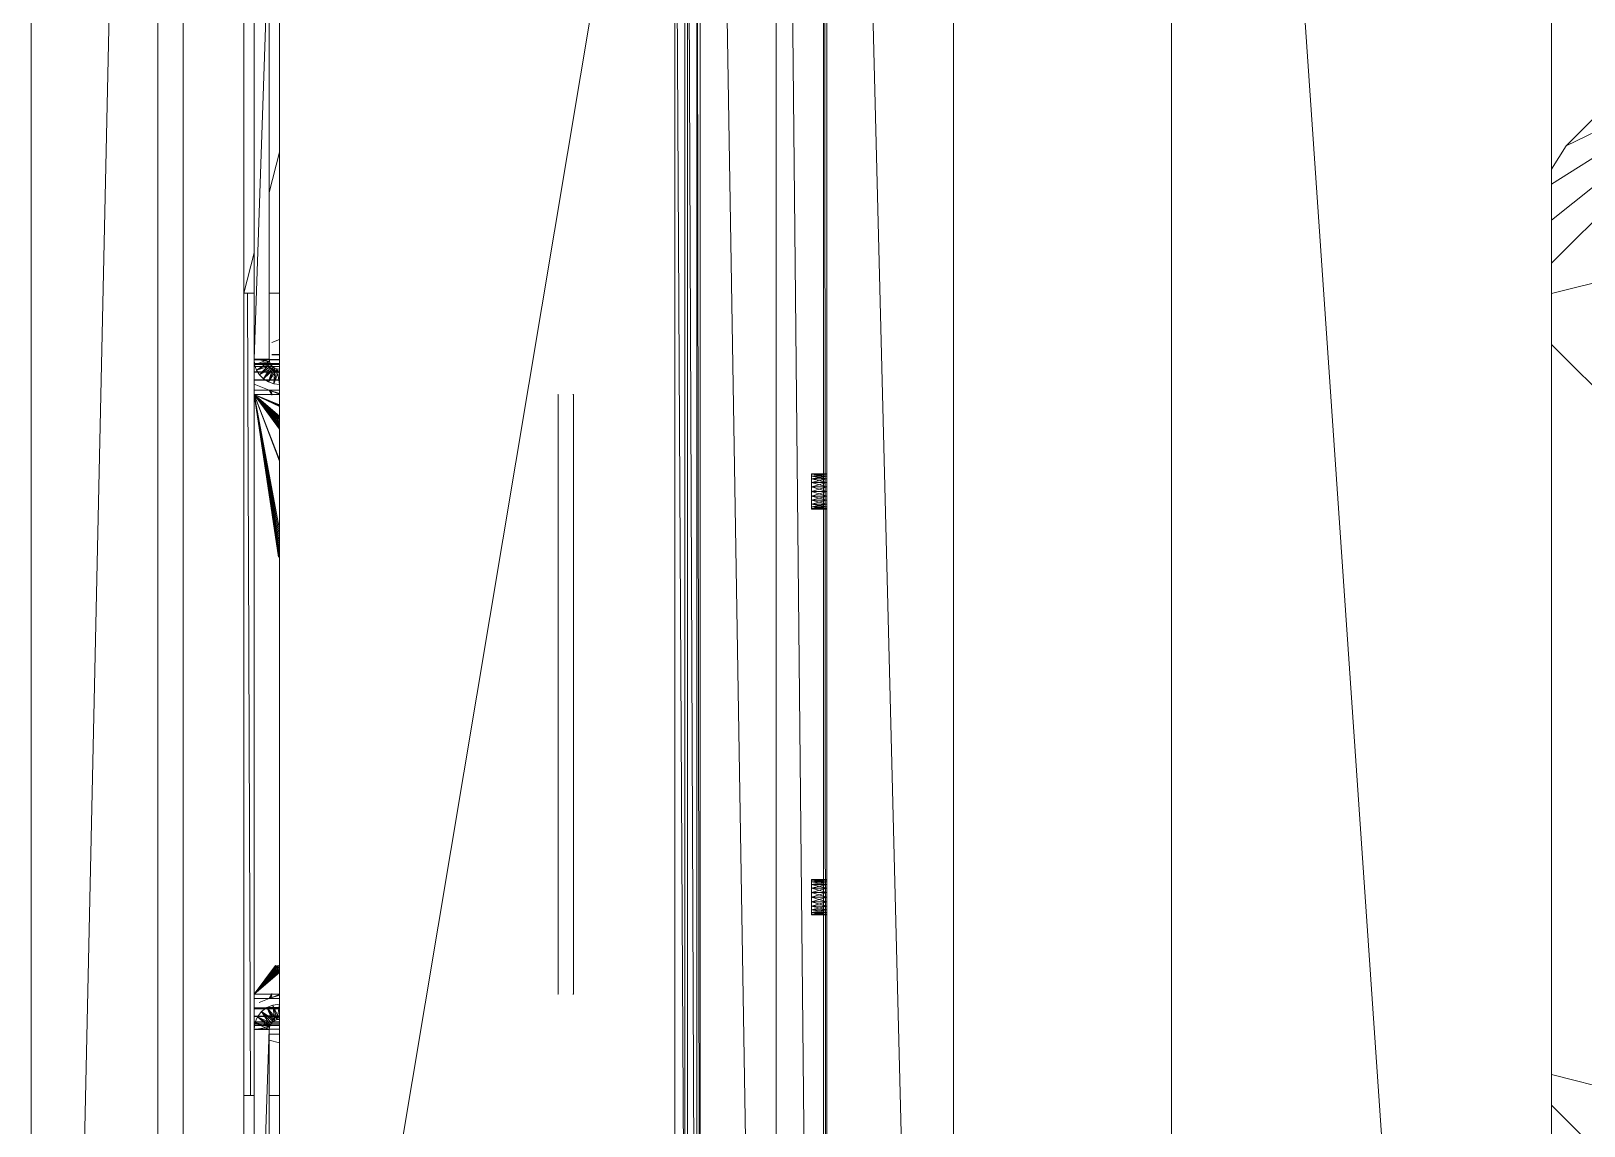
# Model space of a CAD drawing. Header units: millimetres. Extents: x 90978 to 295199, y -4084 to 97293.
# Drawn here: x 183926.4 to 184232.8, y 18427.9 to 18643.8 of the extents above; entities that cross this region are included whole.
import ezdxf

# ---------------------------------------------------------------- set-up
doc = ezdxf.new("R2010")
doc.units = ezdxf.units.MM
doc.header["$MEASUREMENT"] = 0
doc.layers.get('0').update_dxf_attribs({"linetype": 'CONTINUOUS'})
doc.layers.add('G-IMPT', color=8, linetype='CONTINUOUS', lineweight=9)

# ---------------------------------------------------------------- blocks, each defined once
blk = doc.blocks.new('Synergy Type 3 - Desk Type 3_dwg_Family - 607669-310583-_3D_-768213-Level 0')
at = {"layer": 'G-IMPT'}
for p, q in [((-169.96, -402.39), (-328.16, -403.02)), ((-169.96, -403.71), (-328.16, -403.71)), ((-308.16, -401.71), (-315.16, -401.71)), ((-182.96, -401.71), (-189.96, -401.71))]:
    blk.add_line(p, q, dxfattribs=at)
blk = doc.blocks.new('Synergy Type 3 - Desk Type 3_dwg_Family - 609077-310585-_3D_-768214-Level 0')
at = {"layer": 'G-IMPT'}
blk.add_line((-495.06, -415.71), (-3.06, -415.71), dxfattribs=at)
blk = doc.blocks.new('Synergy Type 3 - Desk Type 3_dwg_Family - 612933-310587-_3D_-768215-Level 0')
at = {"layer": 'G-IMPT'}
for p, q in [((-319.04, -396.71), (-318.41, -398.19)), ((-316.06, -398.19), (-316.06, -396.71)), ((-315.97, -398.19), (-315.94, -396.71)), ((-315.06, -401.71), (-315.06, -396.71)), ((-314.97, -396.71), (-315.03, -401.71)), ((-314.29, -396.71), (-314.32, -401.71)), ((-314.32, -401.71), (-314.32, -396.71)), ((-314.06, -396.71), (-314.06, -401.71)), ((-313.69, -401.71), (-313.72, -396.71)), ((-313.68, -396.71), (-313.68, -401.71)), ((-312.63, -401.71), (-312.71, -396.71)), ((-312.59, -396.71), (-312.59, -401.71)), ((-311.02, -401.71), (-311.15, -396.71)), ((-311.06, -396.71), (-311.06, -401.71)), ((-310.97, -396.71), (-310.97, -401.71)), ((-309.06, -398.71), (-309.12, -396.71)), ((-309.06, -398.71), (-309.06, -396.71)), ((-309.06, -398.71), (-308.26, -396.71)), ((-309.06, -398.71), (-308.34, -396.71)), ((-309.06, -398.71), (-308.21, -398.19)), ((-309.06, -398.71), (-308.07, -398.19)), ((-309.06, -398.71), (-308.37, -398.19)), ((-309.06, -398.71), (-308.48, -398.19)), ((-189.06, -398.71), (-190.04, -398.19)), ((-189.06, -398.71), (-189.9, -398.19)), ((-189.06, -398.71), (-189.86, -396.71)), ((-189.06, -398.71), (-189.77, -396.71)), ((-189.06, -398.71), (-189.74, -398.19)), ((-189.06, -398.71), (-189.72, -396.71)), ((-189.06, -398.71), (-189.63, -398.19)), ((-189.06, -398.71), (-189.58, -398.19)), ((-189.06, -398.71), (-189.06, -396.71)), ((-187.38, -396.71), (-187.21, -401.71)), ((-187.14, -396.71), (-187.14, -401.71)), ((-187.06, -401.71), (-187.06, -396.71)), ((-185.57, -401.71), (-185.7, -396.71)), ((-185.52, -396.71), (-185.52, -401.71)), ((-184.47, -401.71), (-184.56, -396.71)), ((-184.44, -396.71), (-184.44, -401.71)), ((-184.07, -401.71), (-184.1, -396.71)), ((-184.06, -396.71), (-184.06, -401.71)), ((-184.03, -396.71), (-184.05, -401.71)), ((-183.79, -401.71), (-183.79, -396.71)), ((-183.71, -396.71), (-183.76, -401.71)), ((-183.06, -401.71), (-183.06, -396.71)), ((-182.94, -396.71), (-183.02, -401.71)), ((-182.06, -396.71), (-182.06, -398.74)), ((-180.36, -396.71), (-180.85, -398.71)), ((-309.06, -398.71), (-310.2, -401.71)), ((-309.06, -398.71), (-309.06, -401.71)), ((-309.06, -400.71), (-309.06, -400.56)), ((-193.88, -398.79), (-192.45, -398.77)), ((-189.06, -398.71), (-189.06, -401.71)), ((-189.06, -398.71), (-188.28, -400.73)), ((-189.06, -400.71), (-189.06, -400.56))]:
    blk.add_line(p, q, dxfattribs=at)
blk = doc.blocks.new('Synergy Type 3 - Desk Type 3_dwg_Family - 633481-310595-_3D_-768219-Level 0')
at = {"layer": 'G-IMPT'}
for p, q in [((-189.96, -338.71), (-308.16, -338.71)), ((-308.16, -338.71), (-308.16, -338.84)), ((-189.96, -338.71), (-189.96, -338.84)), ((-189.96, -341.71), (-308.16, -341.71)), ((-308.16, -341.71), (-308.16, -341.76)), ((-189.96, -341.71), (-189.96, -341.76)), ((-313.91, -398.28), (-314.29, -398.51)), ((-314.29, -398.51), (-313.91, -398.28)), ((-313.91, -398.28), (-314.29, -398.51)), ((-313.59, -397.96), (-313.91, -398.28)), ((-313.91, -398.28), (-313.59, -397.96)), ((-313.59, -397.96), (-313.91, -398.28)), ((-311.25, -399.83), (-313.91, -398.28)), ((-313.91, -398.28), (-312.04, -400.62)), ((-313.91, -398.28), (-312.04, -400.62)), ((-313.91, -398.28), (-312.99, -401.22)), ((-313.35, -397.58), (-313.59, -397.96)), ((-313.59, -397.96), (-313.35, -397.58)), ((-313.35, -397.58), (-313.59, -397.96)), ((-310.65, -398.88), (-313.59, -397.96)), ((-313.59, -397.96), (-311.25, -399.83)), ((-313.59, -397.96), (-311.25, -399.83)), ((-313.59, -397.96), (-312.04, -400.62)), ((-313.21, -397.16), (-313.35, -397.58)), ((-313.35, -397.58), (-313.21, -397.16)), ((-313.21, -397.16), (-313.35, -397.58)), ((-310.28, -397.82), (-313.35, -397.58)), ((-313.35, -397.58), (-310.65, -398.88)), ((-313.35, -397.58), (-310.65, -398.88)), ((-313.35, -397.58), (-311.25, -399.83)), ((-313.16, -396.71), (-313.21, -397.16)), ((-313.21, -397.16), (-313.16, -396.71)), ((-313.16, -396.71), (-313.21, -397.16)), ((-310.16, -396.71), (-313.21, -397.16)), ((-313.21, -397.16), (-310.28, -397.82)), ((-313.21, -397.16), (-310.28, -397.82)), ((-313.21, -397.16), (-310.65, -398.88)), ((-313.16, -396.71), (-310.28, -397.82)), ((-310.28, -397.82), (-310.65, -398.88)), ((-310.28, -397.82), (-310.65, -398.88)), ((-310.28, -397.82), (-310.65, -398.88)), ((-310.16, -396.71), (-310.28, -397.82)), ((-310.16, -396.71), (-310.28, -397.82)), ((-310.16, -396.71), (-310.28, -397.82)), ((-308.16, -401.71), (-308.16, -396.71)), ((-303.92, -396.71), (-308.16, -401.71)), ((-303.75, -396.71), (-308.16, -401.71)), ((-303.51, -396.71), (-308.16, -401.71)), ((-303.18, -396.71), (-308.16, -401.71)), ((-302.81, -396.71), (-308.16, -401.71)), ((-302.4, -396.71), (-308.16, -401.71)), ((-302.01, -396.71), (-308.16, -401.71)), ((-301.68, -396.71), (-308.16, -401.71)), ((-281.53, -396.71), (-308.16, -401.71)), ((-280.19, -396.71), (-308.16, -401.71)), ((-278.76, -396.71), (-308.16, -401.71)), ((-277.33, -396.71), (-308.16, -401.71)), ((-295.32, -396.71), (-308.16, -401.71)), ((-295.05, -396.71), (-308.16, -401.71)), ((-306.12, -396.71), (-308.16, -401.71)), ((-306.03, -396.71), (-308.16, -401.71)), ((-305.93, -396.71), (-308.16, -401.71)), ((-305.81, -396.71), (-308.16, -401.71)), ((-308.16, -401.71), (-301.45, -396.71)), ((-308.16, -401.71), (-301.33, -396.71)), ((-276.11, -396.72), (-308.16, -401.71)), ((-276.11, -396.86), (-308.16, -401.71)), ((-189.96, -401.71), (-195.6, -396.8)), ((-189.96, -401.71), (-195.6, -397.11)), ((-195.6, -397.35), (-189.96, -401.71)), ((-195.6, -397.5), (-189.96, -401.71)), ((-189.96, -401.71), (-195.31, -396.71)), ((-189.96, -401.71), (-194.93, -396.71)), ((-189.96, -401.71), (-194.61, -396.71)), ((-189.96, -401.71), (-194.36, -396.71)), ((-189.96, -401.71), (-194.19, -396.71)), ((-189.96, -401.71), (-189.96, -396.71)), ((-187.79, -398.01), (-187.96, -396.71)), ((-187.79, -398.01), (-187.96, -396.71)), ((-187.79, -398.01), (-187.96, -396.71)), ((-184.91, -397.16), (-187.96, -396.71)), ((-187.79, -398.01), (-184.96, -396.71)), ((-184.91, -397.16), (-187.79, -398.01)), ((-184.91, -397.16), (-187.79, -398.01)), ((-184.76, -397.58), (-187.79, -398.01)), ((-187.29, -399.21), (-187.79, -398.01)), ((-187.29, -399.21), (-187.79, -398.01)), ((-187.29, -399.21), (-187.79, -398.01)), ((-187.29, -399.21), (-184.91, -397.16)), ((-184.76, -397.58), (-187.29, -399.21)), ((-184.76, -397.58), (-187.29, -399.21)), ((-184.52, -397.96), (-187.29, -399.21)), ((-186.49, -400.25), (-184.76, -397.58)), ((-186.49, -400.25), (-184.52, -397.96)), ((-184.52, -397.96), (-186.49, -400.25)), ((-186.49, -400.25), (-184.2, -398.28)), ((-184.2, -398.28), (-186.49, -400.25)), ((-184.2, -398.28), (-185.46, -401.04)), ((-184.91, -397.16), (-184.96, -396.71)), ((-184.96, -396.71), (-184.91, -397.16)), ((-184.91, -397.16), (-184.96, -396.71)), ((-184.76, -397.58), (-184.91, -397.16)), ((-184.91, -397.16), (-184.76, -397.58)), ((-184.76, -397.58), (-184.91, -397.16)), ((-184.52, -397.96), (-184.76, -397.58)), ((-184.76, -397.58), (-184.52, -397.96)), ((-184.52, -397.96), (-184.76, -397.58)), ((-184.52, -397.96), (-184.2, -398.28)), ((-184.52, -397.96), (-184.2, -398.28)), ((-184.2, -398.28), (-184.52, -397.96)), ((-184.2, -398.28), (-183.82, -398.51)), ((-184.2, -398.28), (-183.82, -398.51)), ((-183.82, -398.51), (-184.2, -398.28)), ((-402.06, -398.71), (-315.16, -398.71)), ((-402.06, -398.71), (-315.16, -401.71)), ((-314.71, -398.66), (-315.16, -398.71)), ((-315.16, -398.71), (-314.71, -398.66)), ((-314.71, -398.66), (-315.16, -398.71)), ((-314.71, -398.66), (-315.16, -401.71)), ((-314.04, -401.59), (-315.16, -398.71)), ((-315.16, -398.71), (-315.16, -401.71)), ((-314.29, -398.51), (-314.71, -398.66)), ((-314.71, -398.66), (-314.29, -398.51)), ((-314.29, -398.51), (-314.71, -398.66)), ((-312.99, -401.22), (-314.71, -398.66)), ((-314.71, -398.66), (-314.04, -401.59)), ((-314.71, -398.66), (-314.04, -401.59)), ((-312.04, -400.62), (-314.29, -398.51)), ((-314.29, -398.51), (-312.99, -401.22)), ((-314.29, -398.51), (-312.99, -401.22)), ((-314.29, -398.51), (-314.04, -401.59)), ((-312.99, -401.22), (-314.04, -401.59)), ((-312.99, -401.22), (-314.04, -401.59)), ((-312.99, -401.22), (-314.04, -401.59)), ((-312.04, -400.62), (-312.99, -401.22)), ((-312.04, -400.62), (-312.99, -401.22)), ((-312.04, -400.62), (-312.99, -401.22)), ((-311.25, -399.83), (-312.04, -400.62)), ((-311.25, -399.83), (-312.04, -400.62)), ((-311.25, -399.83), (-312.04, -400.62)), ((-310.65, -398.88), (-311.25, -399.83)), ((-310.65, -398.88), (-311.25, -399.83)), ((-310.65, -398.88), (-311.25, -399.83)), ((-186.49, -400.25), (-187.29, -399.21)), ((-186.49, -400.25), (-187.29, -399.21)), ((-186.49, -400.25), (-187.29, -399.21)), ((-183.82, -398.51), (-186.49, -400.25)), ((-186.49, -400.25), (-185.46, -401.04)), ((-185.46, -401.04), (-186.49, -400.25)), ((-185.46, -401.04), (-186.49, -400.25)), ((-185.46, -401.04), (-183.82, -398.51)), ((-183.82, -398.51), (-185.46, -401.04)), ((-183.4, -398.66), (-185.46, -401.04)), ((-185.46, -401.04), (-184.25, -401.54)), ((-184.25, -401.54), (-185.46, -401.04)), ((-184.25, -401.54), (-185.46, -401.04)), ((-183.82, -398.51), (-184.25, -401.54)), ((-184.25, -401.54), (-183.4, -398.66)), ((-183.4, -398.66), (-184.25, -401.54)), ((-182.96, -398.71), (-184.25, -401.54)), ((-183.82, -398.51), (-183.4, -398.66)), ((-183.82, -398.51), (-183.4, -398.66)), ((-183.4, -398.66), (-183.82, -398.51)), ((-183.4, -398.66), (-182.96, -398.71)), ((-183.4, -398.66), (-182.96, -398.71)), ((-183.4, -398.66), (-182.96, -401.71)), ((-182.96, -398.71), (-183.4, -398.66)), ((-182.96, -398.71), (-96.06, -398.71)), ((-182.96, -398.71), (-96.06, -401.71)), ((-182.96, -398.71), (-182.96, -401.71)), ((-315.16, -401.71), (-402.06, -401.71)), ((-314.04, -401.59), (-315.16, -401.71)), ((-314.04, -401.59), (-315.16, -401.71)), ((-314.04, -401.59), (-315.16, -401.71)), ((-308.16, -401.71), (-189.96, -401.71)), ((-184.25, -401.54), (-182.96, -401.71)), ((-182.96, -401.71), (-184.25, -401.54)), ((-182.96, -401.71), (-184.25, -401.54)), ((-96.06, -401.71), (-182.96, -401.71))]:
    blk.add_line(p, q, dxfattribs=at)
blk = doc.blocks.new('Synergy Type 3 - Desk Type 3_dwg_Family - 641585-310597-_3D_-768220-Level 0')
at = {"layer": 'G-IMPT'}
for p, q in [((240.94, -263.71), (-739.06, -263.71)), ((240.94, -263.71), (-739.06, -288.71)), ((-739.06, -288.71), (240.94, -288.71)), ((-289.06, -288.71), (-724.06, -288.71)), ((-210.81, -288.71), (-724.06, -288.71)), ((-724.06, -289.34), (225.94, -288.71)), ((225.94, -289.34), (-724.06, -289.34)), ((225.94, -289.34), (-709.06, -298.71)), ((-292.44, -288.71), (-292.56, -288.71)), ((-292.56, -291.71), (-292.56, -288.71)), ((-292.56, -288.71), (-292.44, -288.71)), ((-292.44, -291.71), (-292.56, -288.71)), ((-292.44, -288.71), (-292.56, -291.71)), ((-292.44, -291.71), (-292.44, -288.71)), ((-292.44, -291.71), (-292.09, -288.71)), ((-292.44, -291.71), (-292.44, -288.71)), ((-292.09, -291.71), (-292.44, -288.71)), ((-292.09, -291.71), (-291.53, -288.71)), ((-292.09, -291.71), (-292.09, -288.71)), ((-292.09, -291.71), (-292.09, -288.71)), ((-291.53, -291.71), (-292.09, -288.71)), ((-291.53, -291.71), (-290.81, -288.71)), ((-291.53, -291.71), (-291.53, -288.71)), ((-291.53, -291.71), (-291.53, -288.71)), ((-290.81, -291.71), (-291.53, -288.71)), ((-290.81, -291.71), (-289.96, -288.71)), ((-290.81, -291.71), (-290.81, -288.71)), ((-290.81, -291.71), (-290.81, -288.71)), ((-289.96, -291.71), (-290.81, -288.71)), ((-289.96, -291.71), (-289.06, -288.71)), ((-289.96, -291.71), (-289.96, -288.71)), ((-289.96, -291.71), (-289.96, -288.71)), ((-289.06, -291.71), (-289.96, -288.71)), ((-288.15, -291.71), (-289.06, -288.71)), ((-289.06, -291.71), (-288.15, -288.71)), ((-289.06, -291.71), (-289.06, -288.71)), ((-289.06, -291.71), (-289.06, -288.71)), ((-288.15, -291.71), (-287.31, -288.71)), ((-288.15, -291.71), (-288.15, -288.71)), ((-287.31, -291.71), (-288.15, -288.71)), ((-288.15, -291.71), (-288.15, -288.71)), ((-286.58, -291.71), (-287.31, -288.71)), ((-287.31, -291.71), (-286.58, -288.71)), ((-287.31, -291.71), (-287.31, -288.71)), ((-287.31, -291.71), (-287.31, -288.71)), ((-286.02, -291.71), (-286.58, -288.71)), ((-286.58, -291.71), (-286.58, -288.71)), ((-286.58, -291.71), (-286.02, -288.71)), ((-286.58, -291.71), (-286.58, -288.71)), ((-286.02, -291.71), (-286.02, -288.71)), ((-285.68, -291.71), (-286.02, -288.71)), ((-286.02, -291.71), (-285.68, -288.71)), ((-286.02, -291.71), (-286.02, -288.71)), ((-285.56, -288.71), (-285.68, -288.71)), ((-285.56, -288.71), (-285.68, -288.71)), ((-285.68, -291.71), (-285.56, -288.71)), ((-285.68, -291.71), (-285.68, -288.71)), ((-285.68, -291.71), (-285.68, -288.71)), ((-285.56, -291.71), (-285.68, -288.71)), ((-285.56, -288.71), (-285.56, -291.71)), ((-212.44, -288.71), (-212.56, -288.71)), ((-212.56, -291.71), (-212.56, -288.71)), ((-212.56, -288.71), (-212.44, -288.71)), ((-212.44, -291.71), (-212.56, -288.71)), ((-212.44, -288.71), (-212.56, -291.71)), ((-212.44, -291.71), (-212.44, -288.71)), ((-212.44, -291.71), (-212.09, -288.71)), ((-212.44, -291.71), (-212.44, -288.71)), ((-212.09, -291.71), (-212.44, -288.71)), ((-212.09, -291.71), (-211.53, -288.71)), ((-212.09, -291.71), (-212.09, -288.71)), ((-212.09, -291.71), (-212.09, -288.71)), ((-211.53, -291.71), (-212.09, -288.71)), ((-211.53, -291.71), (-210.81, -288.71)), ((-211.53, -291.71), (-211.53, -288.71)), ((-211.53, -291.71), (-211.53, -288.71)), ((-210.81, -291.71), (-211.53, -288.71)), ((-210.81, -291.71), (-209.96, -288.71)), ((-210.81, -291.71), (-210.81, -288.71)), ((-210.81, -291.71), (-210.81, -288.71)), ((-209.96, -291.71), (-210.81, -288.71)), ((-209.96, -291.71), (-209.06, -288.71)), ((-209.96, -291.71), (-209.96, -288.71)), ((-209.96, -291.71), (-209.96, -288.71)), ((-209.06, -291.71), (-209.96, -288.71)), ((-209.06, -288.71), (225.94, -288.71)), ((-208.15, -291.71), (-209.06, -288.71)), ((-209.06, -291.71), (-208.15, -288.71)), ((-209.06, -291.71), (-209.06, -288.71)), ((-209.06, -291.71), (-209.06, -288.71)), ((-208.15, -291.71), (-207.31, -288.71)), ((-208.15, -291.71), (-208.15, -288.71)), ((-207.31, -291.71), (-208.15, -288.71)), ((-208.15, -291.71), (-208.15, -288.71)), ((-206.58, -291.71), (-207.31, -288.71)), ((-207.31, -291.71), (-206.58, -288.71)), ((-207.31, -291.71), (-207.31, -288.71)), ((-207.31, -291.71), (-207.31, -288.71)), ((-206.02, -291.71), (-206.58, -288.71)), ((-206.58, -291.71), (-206.58, -288.71)), ((-206.58, -291.71), (-206.02, -288.71)), ((-206.58, -291.71), (-206.58, -288.71)), ((-206.02, -291.71), (-206.02, -288.71)), ((-205.68, -291.71), (-206.02, -288.71)), ((-206.02, -291.71), (-205.68, -288.71)), ((-206.02, -291.71), (-206.02, -288.71)), ((-205.56, -288.71), (-205.68, -288.71)), ((-205.56, -288.71), (-205.68, -288.71)), ((-205.68, -291.71), (-205.56, -288.71)), ((-205.68, -291.71), (-205.68, -288.71)), ((-205.68, -291.71), (-205.68, -288.71)), ((-205.56, -291.71), (-205.68, -288.71)), ((-205.56, -288.71), (-205.56, -291.71)), ((-292.44, -291.71), (-292.56, -291.71)), ((-292.44, -291.71), (-292.56, -291.71)), ((-292.09, -291.71), (-292.44, -291.71)), ((-292.44, -291.71), (-292.09, -291.71)), ((-292.09, -291.71), (-292.44, -291.71)), ((-292.44, -291.71), (-291.53, -291.71)), ((-292.09, -291.71), (-291.53, -291.71)), ((-292.09, -291.71), (-291.53, -291.71)), ((-291.53, -291.71), (-292.09, -291.71)), ((-291.53, -291.71), (-290.81, -291.71)), ((-291.53, -291.71), (-290.81, -291.71)), ((-291.53, -291.71), (-290.81, -291.71)), ((-291.53, -291.71), (-289.96, -291.71)), ((-290.81, -291.71), (-289.96, -291.71)), ((-290.81, -291.71), (-289.96, -291.71)), ((-289.96, -291.71), (-290.81, -291.71)), ((-289.96, -291.71), (-289.06, -291.71)), ((-289.96, -291.71), (-289.06, -291.71)), ((-289.96, -291.71), (-288.15, -291.71)), ((-289.96, -291.71), (-289.06, -291.71)), ((-288.15, -291.71), (-289.06, -291.71)), ((-288.15, -291.71), (-289.06, -291.71)), ((-288.15, -291.71), (-289.06, -291.71)), ((-287.31, -291.71), (-288.15, -291.71)), ((-287.31, -291.71), (-288.15, -291.71)), ((-286.58, -291.71), (-288.15, -291.71)), ((-288.15, -291.71), (-287.31, -291.71)), ((-286.58, -291.71), (-287.31, -291.71)), ((-286.58, -291.71), (-287.31, -291.71)), ((-286.58, -291.71), (-287.31, -291.71)), ((-286.02, -291.71), (-286.58, -291.71)), ((-286.02, -291.71), (-286.58, -291.71)), ((-285.68, -291.71), (-286.58, -291.71)), ((-286.58, -291.71), (-286.02, -291.71)), ((-286.02, -291.71), (-285.68, -291.71)), ((-285.68, -291.71), (-286.02, -291.71)), ((-286.02, -291.71), (-285.68, -291.71)), ((-285.68, -291.71), (-285.56, -291.71)), ((-285.68, -291.71), (-285.56, -291.71)), ((-212.44, -291.71), (-212.56, -291.71)), ((-212.44, -291.71), (-212.56, -291.71)), ((-212.09, -291.71), (-212.44, -291.71)), ((-212.44, -291.71), (-212.09, -291.71)), ((-212.09, -291.71), (-212.44, -291.71)), ((-212.44, -291.71), (-211.53, -291.71)), ((-212.09, -291.71), (-211.53, -291.71)), ((-212.09, -291.71), (-211.53, -291.71)), ((-211.53, -291.71), (-212.09, -291.71)), ((-211.53, -291.71), (-210.81, -291.71)), ((-211.53, -291.71), (-210.81, -291.71)), ((-211.53, -291.71), (-210.81, -291.71)), ((-211.53, -291.71), (-209.96, -291.71)), ((-210.81, -291.71), (-209.96, -291.71)), ((-210.81, -291.71), (-209.96, -291.71)), ((-209.96, -291.71), (-210.81, -291.71)), ((-209.96, -291.71), (-209.06, -291.71)), ((-209.96, -291.71), (-209.06, -291.71)), ((-209.96, -291.71), (-208.15, -291.71)), ((-209.96, -291.71), (-209.06, -291.71)), ((-208.15, -291.71), (-209.06, -291.71)), ((-208.15, -291.71), (-209.06, -291.71)), ((-208.15, -291.71), (-209.06, -291.71)), ((-207.31, -291.71), (-208.15, -291.71)), ((-207.31, -291.71), (-208.15, -291.71)), ((-206.58, -291.71), (-208.15, -291.71)), ((-208.15, -291.71), (-207.31, -291.71)), ((-206.58, -291.71), (-207.31, -291.71)), ((-206.58, -291.71), (-207.31, -291.71)), ((-206.58, -291.71), (-207.31, -291.71)), ((-206.02, -291.71), (-206.58, -291.71)), ((-206.02, -291.71), (-206.58, -291.71)), ((-205.68, -291.71), (-206.58, -291.71)), ((-206.58, -291.71), (-206.02, -291.71)), ((-206.02, -291.71), (-205.68, -291.71)), ((-205.68, -291.71), (-206.02, -291.71)), ((-206.02, -291.71), (-205.68, -291.71)), ((-205.68, -291.71), (-205.56, -291.71)), ((-205.68, -291.71), (-205.56, -291.71)), ((210.94, -298.71), (-710.55, -313.71)), ((210.94, -298.71), (-709.06, -298.71))]:
    blk.add_line(p, q, dxfattribs=at)
blk = doc.blocks.new('Synergy Type 3 - Desk Type 3_dwg_Family - 677673-310599-_3D_-768221-Level 0')
at = {"layer": 'G-IMPT'}
for p, q in [((-16.06, -313.71), (-482.06, -313.71)), ((-482.06, -314.38), (-16.06, -313.71)), ((-482.06, -316.21), (-16.06, -314.38)), ((-16.06, -314.38), (-482.06, -314.38)), ((-482.06, -318.71), (-16.06, -316.21)), ((-16.06, -316.21), (-482.06, -316.21)), ((-16.06, -316.71), (-482.06, -316.71)), ((-16.06, -396.71), (-482.06, -318.71)), ((-482.06, -318.71), (-16.06, -318.71)), ((-482.06, -396.71), (-16.06, -396.71))]:
    blk.add_line(p, q, dxfattribs=at)
blk = doc.blocks.new('Synergy Type 3 - Desk Type 3_dwg_Family - 678409-310601-_3D_-768222-Level 0')
at = {"layer": 'G-IMPT'}
for p, q in [((325.94, -145.71), (-824.06, -145.71)), ((325.94, -145.71), (-766.06, -220.71)), ((-766.06, -220.71), (267.94, -220.71))]:
    blk.add_line(p, q, dxfattribs=at)
blk = doc.blocks.new('Synergy Type 3 - Desk Type 3_dwg_Family - 680513-310603-_3D_-768223-Level 0')
at = {"layer": 'G-IMPT'}
for p, q in [((-355.96, -396.71), (-348.02, -398.71)), ((-328.16, -396.71), (-328.16, -398.71)), ((-169.96, -396.71), (-169.96, -398.71)), ((-487.06, -403.71), (-328.16, -403.71)), ((-336.1, -401.71), (-328.16, -403.71)), ((-328.16, -401.71), (-328.16, -403.71)), ((-169.96, -401.71), (-169.96, -403.71)), ((-11.06, -403.71), (-169.96, -403.71))]:
    blk.add_line(p, q, dxfattribs=at)
blk = doc.blocks.new('Synergy Type 3 - Desk Type 3_dwg_Family - 687609-310611-_3D_-768227-Level 0')
at = {"layer": 'G-IMPT'}
for p, q in [((325.94, -420.71), (-824.06, -420.71)), ((325.94, -445.71), (-824.06, -420.71)), ((-824.06, -445.71), (325.94, -445.71))]:
    blk.add_line(p, q, dxfattribs=at)
blk = doc.blocks.new('Synergy Type 3 - Desk Type 3_dwg_Family - 694305-310617-_3D_-768230-Level 0')
at = {"layer": 'G-IMPT'}
for p, q in [((-328.06, -145.71), (-376.06, 46.29)), ((-318.06, -145.71), (-126.06, 46.29)), ((-174.06, -145.71), (-126.06, 46.29)), ((-376.06, -103.71), (-357.23, -142.8)), ((-376.06, -103.71), (-349.67, -145.71)), ((-376.06, -103.71), (-342.56, -145.71)), ((-376.06, -103.71), (-334.06, -145.71)), ((-168.06, -145.71), (-126.06, -103.71)), ((-365.15, -134.89), (-357.23, -142.8)), ((-357.23, -142.8), (-352.6, -145.71))]:
    blk.add_line(p, q, dxfattribs=at)

msp = doc.modelspace()

# ---------------------------------------------------------------- block references
at = {"rotation": 270.0000000000001}
for name in ['Synergy Type 3 - Desk Type 3_dwg_Family - 687609-310611-_3D_-768227-Level 0', 'Synergy Type 3 - Desk Type 3_dwg_Family - 687609-310611-_3D_-768227-Level 0', 'Synergy Type 3 - Desk Type 3_dwg_Family - 678409-310601-_3D_-768222-Level 0', 'Synergy Type 3 - Desk Type 3_dwg_Family - 678409-310601-_3D_-768222-Level 0', 'Synergy Type 3 - Desk Type 3_dwg_Family - 680513-310603-_3D_-768223-Level 0', 'Synergy Type 3 - Desk Type 3_dwg_Family - 680513-310603-_3D_-768223-Level 0', 'Synergy Type 3 - Desk Type 3_dwg_Family - 641585-310597-_3D_-768220-Level 0', 'Synergy Type 3 - Desk Type 3_dwg_Family - 641585-310597-_3D_-768220-Level 0', 'Synergy Type 3 - Desk Type 3_dwg_Family - 609077-310585-_3D_-768214-Level 0', 'Synergy Type 3 - Desk Type 3_dwg_Family - 609077-310585-_3D_-768214-Level 0', 'Synergy Type 3 - Desk Type 3_dwg_Family - 607669-310583-_3D_-768213-Level 0', 'Synergy Type 3 - Desk Type 3_dwg_Family - 607669-310583-_3D_-768213-Level 0', 'Synergy Type 3 - Desk Type 3_dwg_Family - 633481-310595-_3D_-768219-Level 0', 'Synergy Type 3 - Desk Type 3_dwg_Family - 633481-310595-_3D_-768219-Level 0', 'Synergy Type 3 - Desk Type 3_dwg_Family - 677673-310599-_3D_-768221-Level 0', 'Synergy Type 3 - Desk Type 3_dwg_Family - 677673-310599-_3D_-768221-Level 0', 'Synergy Type 3 - Desk Type 3_dwg_Family - 694305-310617-_3D_-768230-Level 0', 'Synergy Type 3 - Desk Type 3_dwg_Family - 694305-310617-_3D_-768230-Level 0', 'Synergy Type 3 - Desk Type 3_dwg_Family - 612933-310587-_3D_-768215-Level 0', 'Synergy Type 3 - Desk Type 3_dwg_Family - 612933-310587-_3D_-768215-Level 0']:
    msp.add_blockref(name, (184372.09, 18263.95), dxfattribs=at)

doc.saveas('drawing.dxf')
